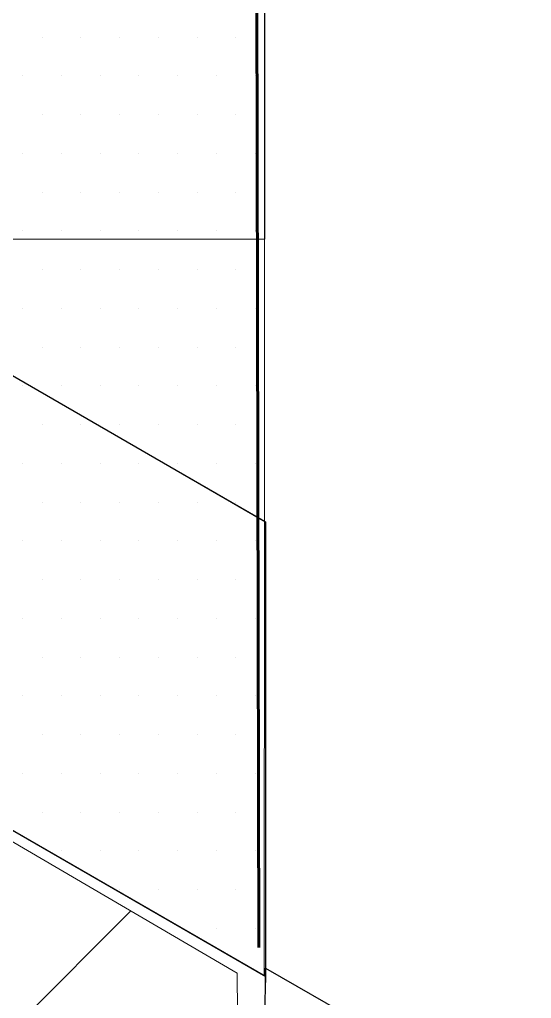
# Model space of a CAD drawing. Extents: x -1392 to 5791, y -3809 to 1722.
# Drawn here: x -240.22 to -222.38, y 1217.25 to 1251.36 of the extents above; entities that cross this region are included whole.
import ezdxf

# ---------------------------------------------------------------- set-up
doc = ezdxf.new("R2010")
doc.units = 0
doc.header["$MEASUREMENT"] = 0
for name, color, linetype, lineweight in [('.ATI-HATCH', 7, 'Continuous', 0), ('G-ANNO-TTLB', 7, 'Continuous', 0), ('Layer 12', 7, 'Continuous', 0), ('TYVEK', 7, 'Continuous', 0)]:
    doc.layers.add(name, color=color, linetype=linetype, lineweight=lineweight)

# ---------------------------------------------------------------- blocks, each defined once
blk = doc.blocks.new('Block_120')
at = {"layer": '.ATI-HATCH'}
for points, knots in [([(-280.837, 1256.797), (-280.837, 1250.364), (-277.404, 1244.42), (-271.831, 1241.206), (-271.831, 1241.206), (-231.69, 1218.048), (-231.69, 1218.048), (-231.69, 1218.048), (-231.685, 1233.885), (-231.685, 1233.885), (-231.685, 1233.885), (-262.838, 1251.857), (-262.838, 1251.857), (-262.838, 1251.857), (-262.838, 1273.717), (-262.838, 1273.717), (-262.838, 1273.717), (-280.837, 1284.108), (-280.837, 1284.108), (-280.837, 1284.108), (-280.837, 1256.797), (-280.837, 1256.797)], [0, 0, 0, 0, 1, 1, 1, 2, 2, 2, 3, 3, 3, 4, 4, 4, 5, 5, 5, 6, 6, 6, 7, 7, 7, 7]), ([(-231.68, 1253.02), (-231.68, 1253.02), (-246.328, 1261.471), (-246.328, 1261.471), (-246.328, 1261.471), (-262.838, 1251.857), (-262.838, 1251.857), (-262.838, 1251.857), (-231.685, 1233.885), (-231.685, 1233.885), (-231.685, 1233.885), (-231.68, 1253.02), (-231.68, 1253.02)], [0, 0, 0, 0, 1, 1, 1, 2, 2, 2, 3, 3, 3, 4, 4, 4, 4])]:
    blk.add_open_spline(points, degree=3, knots=knots, dxfattribs=at)
at = {"layer": '.ATI-HATCH', "color": 8, "lineweight": 0, "true_color": 0x808080}
for points in [[(-239.433, 1250.746), (-239.433, 1250.746), (-239.433, 1250.746), (-239.433, 1250.746)], [(-238.083, 1250.746), (-238.083, 1250.746), (-238.083, 1250.746), (-238.083, 1250.746)], [(-236.733, 1250.746), (-236.733, 1250.746), (-236.733, 1250.746), (-236.733, 1250.746)], [(-235.383, 1250.746), (-235.383, 1250.746), (-235.383, 1250.746), (-235.383, 1250.746)], [(-234.033, 1250.746), (-234.033, 1250.746), (-234.033, 1250.746), (-234.033, 1250.746)], [(-232.683, 1250.746), (-232.683, 1250.746), (-232.683, 1250.746), (-232.683, 1250.746)], [(-240.108, 1249.396), (-240.108, 1249.396), (-240.108, 1249.396), (-240.108, 1249.396)], [(-238.758, 1249.396), (-238.758, 1249.396), (-238.758, 1249.396), (-238.758, 1249.396)], [(-237.408, 1249.396), (-237.408, 1249.396), (-237.408, 1249.396), (-237.408, 1249.396)], [(-236.058, 1249.396), (-236.058, 1249.396), (-236.058, 1249.396), (-236.058, 1249.396)], [(-234.708, 1249.396), (-234.708, 1249.396), (-234.708, 1249.396), (-234.708, 1249.396)], [(-233.358, 1249.396), (-233.358, 1249.396), (-233.358, 1249.396), (-233.358, 1249.396)], [(-232.008, 1249.396), (-232.008, 1249.396), (-232.008, 1249.396), (-232.008, 1249.396)], [(-239.433, 1248.046), (-239.433, 1248.046), (-239.433, 1248.046), (-239.433, 1248.046)], [(-238.083, 1248.046), (-238.083, 1248.046), (-238.083, 1248.046), (-238.083, 1248.046)], [(-236.733, 1248.046), (-236.733, 1248.046), (-236.733, 1248.046), (-236.733, 1248.046)], [(-235.383, 1248.046), (-235.383, 1248.046), (-235.383, 1248.046), (-235.383, 1248.046)], [(-234.033, 1248.046), (-234.033, 1248.046), (-234.033, 1248.046), (-234.033, 1248.046)], [(-232.683, 1248.046), (-232.683, 1248.046), (-232.683, 1248.046), (-232.683, 1248.046)], [(-240.108, 1246.696), (-240.108, 1246.696), (-240.108, 1246.696), (-240.108, 1246.696)], [(-238.758, 1246.696), (-238.758, 1246.696), (-238.758, 1246.696), (-238.758, 1246.696)], [(-237.408, 1246.696), (-237.408, 1246.696), (-237.408, 1246.696), (-237.408, 1246.696)], [(-236.058, 1246.696), (-236.058, 1246.696), (-236.058, 1246.696), (-236.058, 1246.696)], [(-234.708, 1246.696), (-234.708, 1246.696), (-234.708, 1246.696), (-234.708, 1246.696)], [(-233.358, 1246.696), (-233.358, 1246.696), (-233.358, 1246.696), (-233.358, 1246.696)], [(-232.008, 1246.696), (-232.008, 1246.696), (-232.008, 1246.696), (-232.008, 1246.696)], [(-239.433, 1245.346), (-239.433, 1245.346), (-239.433, 1245.346), (-239.433, 1245.346)], [(-238.083, 1245.346), (-238.083, 1245.346), (-238.083, 1245.346), (-238.083, 1245.346)], [(-236.733, 1245.346), (-236.733, 1245.346), (-236.733, 1245.346), (-236.733, 1245.346)], [(-235.383, 1245.346), (-235.383, 1245.346), (-235.383, 1245.346), (-235.383, 1245.346)], [(-234.033, 1245.346), (-234.033, 1245.346), (-234.033, 1245.346), (-234.033, 1245.346)], [(-232.683, 1245.346), (-232.683, 1245.346), (-232.683, 1245.346), (-232.683, 1245.346)], [(-240.108, 1243.996), (-240.108, 1243.996), (-240.108, 1243.996), (-240.108, 1243.996)], [(-238.758, 1243.996), (-238.758, 1243.996), (-238.758, 1243.996), (-238.758, 1243.996)], [(-237.408, 1243.996), (-237.408, 1243.996), (-237.408, 1243.996), (-237.408, 1243.996)], [(-236.058, 1243.996), (-236.058, 1243.996), (-236.058, 1243.996), (-236.058, 1243.996)], [(-234.708, 1243.996), (-234.708, 1243.996), (-234.708, 1243.996), (-234.708, 1243.996)], [(-233.358, 1243.996), (-233.358, 1243.996), (-233.358, 1243.996), (-233.358, 1243.996)], [(-232.008, 1243.996), (-232.008, 1243.996), (-232.008, 1243.996), (-232.008, 1243.996)], [(-239.433, 1242.646), (-239.433, 1242.646), (-239.433, 1242.646), (-239.433, 1242.646)], [(-238.083, 1242.646), (-238.083, 1242.646), (-238.083, 1242.646), (-238.083, 1242.646)], [(-236.733, 1242.646), (-236.733, 1242.646), (-236.733, 1242.646), (-236.733, 1242.646)], [(-235.383, 1242.646), (-235.383, 1242.646), (-235.383, 1242.646), (-235.383, 1242.646)], [(-234.033, 1242.646), (-234.033, 1242.646), (-234.033, 1242.646), (-234.033, 1242.646)], [(-232.683, 1242.646), (-232.683, 1242.646), (-232.683, 1242.646), (-232.683, 1242.646)], [(-240.108, 1241.296), (-240.108, 1241.296), (-240.108, 1241.296), (-240.108, 1241.296)], [(-238.758, 1241.296), (-238.758, 1241.296), (-238.758, 1241.296), (-238.758, 1241.296)], [(-237.408, 1241.296), (-237.408, 1241.296), (-237.408, 1241.296), (-237.408, 1241.296)], [(-236.058, 1241.296), (-236.058, 1241.296), (-236.058, 1241.296), (-236.058, 1241.296)], [(-234.708, 1241.296), (-234.708, 1241.296), (-234.708, 1241.296), (-234.708, 1241.296)], [(-233.358, 1241.296), (-233.358, 1241.296), (-233.358, 1241.296), (-233.358, 1241.296)], [(-232.008, 1241.296), (-232.008, 1241.296), (-232.008, 1241.296), (-232.008, 1241.296)], [(-239.433, 1239.946), (-239.433, 1239.946), (-239.433, 1239.946), (-239.433, 1239.946)], [(-238.083, 1239.946), (-238.083, 1239.946), (-238.083, 1239.946), (-238.083, 1239.946)], [(-236.733, 1239.946), (-236.733, 1239.946), (-236.733, 1239.946), (-236.733, 1239.946)], [(-235.383, 1239.946), (-235.383, 1239.946), (-235.383, 1239.946), (-235.383, 1239.946)], [(-234.033, 1239.946), (-234.033, 1239.946), (-234.033, 1239.946), (-234.033, 1239.946)], [(-232.683, 1239.946), (-232.683, 1239.946), (-232.683, 1239.946), (-232.683, 1239.946)], [(-240.108, 1238.596), (-240.108, 1238.596), (-240.108, 1238.596), (-240.108, 1238.596)], [(-238.758, 1238.596), (-238.758, 1238.596), (-238.758, 1238.596), (-238.758, 1238.596)], [(-237.408, 1238.596), (-237.408, 1238.596), (-237.408, 1238.596), (-237.408, 1238.596)], [(-236.058, 1238.596), (-236.058, 1238.596), (-236.058, 1238.596), (-236.058, 1238.596)], [(-234.708, 1238.596), (-234.708, 1238.596), (-234.708, 1238.596), (-234.708, 1238.596)], [(-233.358, 1238.596), (-233.358, 1238.596), (-233.358, 1238.596), (-233.358, 1238.596)], [(-232.008, 1238.596), (-232.008, 1238.596), (-232.008, 1238.596), (-232.008, 1238.596)], [(-239.433, 1237.246), (-239.433, 1237.246), (-239.433, 1237.246), (-239.433, 1237.246)], [(-238.083, 1237.246), (-238.083, 1237.246), (-238.083, 1237.246), (-238.083, 1237.246)], [(-236.733, 1237.246), (-236.733, 1237.246), (-236.733, 1237.246), (-236.733, 1237.246)], [(-235.383, 1237.246), (-235.383, 1237.246), (-235.383, 1237.246), (-235.383, 1237.246)], [(-234.033, 1237.246), (-234.033, 1237.246), (-234.033, 1237.246), (-234.033, 1237.246)], [(-232.683, 1237.246), (-232.683, 1237.246), (-232.683, 1237.246), (-232.683, 1237.246)], [(-240.108, 1235.896), (-240.108, 1235.896), (-240.108, 1235.896), (-240.108, 1235.896)], [(-238.758, 1235.896), (-238.758, 1235.896), (-238.758, 1235.896), (-238.758, 1235.896)], [(-237.408, 1235.896), (-237.408, 1235.896), (-237.408, 1235.896), (-237.408, 1235.896)], [(-236.058, 1235.896), (-236.058, 1235.896), (-236.058, 1235.896), (-236.058, 1235.896)], [(-234.708, 1235.896), (-234.708, 1235.896), (-234.708, 1235.896), (-234.708, 1235.896)], [(-233.358, 1235.896), (-233.358, 1235.896), (-233.358, 1235.896), (-233.358, 1235.896)], [(-232.008, 1235.896), (-232.008, 1235.896), (-232.008, 1235.896), (-232.008, 1235.896)], [(-239.433, 1234.546), (-239.433, 1234.546), (-239.433, 1234.546), (-239.433, 1234.546)], [(-238.083, 1234.546), (-238.083, 1234.546), (-238.083, 1234.546), (-238.083, 1234.546)], [(-236.733, 1234.546), (-236.733, 1234.546), (-236.733, 1234.546), (-236.733, 1234.546)], [(-235.383, 1234.546), (-235.383, 1234.546), (-235.383, 1234.546), (-235.383, 1234.546)], [(-234.033, 1234.546), (-234.033, 1234.546), (-234.033, 1234.546), (-234.033, 1234.546)], [(-232.683, 1234.546), (-232.683, 1234.546), (-232.683, 1234.546), (-232.683, 1234.546)], [(-240.108, 1233.196), (-240.108, 1233.196), (-240.108, 1233.196), (-240.108, 1233.196)], [(-238.758, 1233.196), (-238.758, 1233.196), (-238.758, 1233.196), (-238.758, 1233.196)], [(-237.408, 1233.196), (-237.408, 1233.196), (-237.408, 1233.196), (-237.408, 1233.196)], [(-236.058, 1233.196), (-236.058, 1233.196), (-236.058, 1233.196), (-236.058, 1233.196)], [(-234.708, 1233.196), (-234.708, 1233.196), (-234.708, 1233.196), (-234.708, 1233.196)], [(-233.358, 1233.196), (-233.358, 1233.196), (-233.358, 1233.196), (-233.358, 1233.196)], [(-232.008, 1233.196), (-232.008, 1233.196), (-232.008, 1233.196), (-232.008, 1233.196)], [(-239.433, 1231.846), (-239.433, 1231.846), (-239.433, 1231.846), (-239.433, 1231.846)], [(-238.083, 1231.846), (-238.083, 1231.846), (-238.083, 1231.846), (-238.083, 1231.846)], [(-236.733, 1231.846), (-236.733, 1231.846), (-236.733, 1231.846), (-236.733, 1231.846)], [(-235.383, 1231.846), (-235.383, 1231.846), (-235.383, 1231.846), (-235.383, 1231.846)], [(-234.033, 1231.846), (-234.033, 1231.846), (-234.033, 1231.846), (-234.033, 1231.846)], [(-232.683, 1231.846), (-232.683, 1231.846), (-232.683, 1231.846), (-232.683, 1231.846)], [(-240.108, 1230.496), (-240.108, 1230.496), (-240.108, 1230.496), (-240.108, 1230.496)], [(-238.758, 1230.496), (-238.758, 1230.496), (-238.758, 1230.496), (-238.758, 1230.496)], [(-237.408, 1230.496), (-237.408, 1230.496), (-237.408, 1230.496), (-237.408, 1230.496)], [(-236.058, 1230.496), (-236.058, 1230.496), (-236.058, 1230.496), (-236.058, 1230.496)], [(-234.708, 1230.496), (-234.708, 1230.496), (-234.708, 1230.496), (-234.708, 1230.496)], [(-233.358, 1230.496), (-233.358, 1230.496), (-233.358, 1230.496), (-233.358, 1230.496)], [(-232.008, 1230.496), (-232.008, 1230.496), (-232.008, 1230.496), (-232.008, 1230.496)], [(-239.433, 1229.146), (-239.433, 1229.146), (-239.433, 1229.146), (-239.433, 1229.146)], [(-238.083, 1229.146), (-238.083, 1229.146), (-238.083, 1229.146), (-238.083, 1229.146)], [(-236.733, 1229.146), (-236.733, 1229.146), (-236.733, 1229.146), (-236.733, 1229.146)], [(-235.383, 1229.146), (-235.383, 1229.146), (-235.383, 1229.146), (-235.383, 1229.146)], [(-234.033, 1229.146), (-234.033, 1229.146), (-234.033, 1229.146), (-234.033, 1229.146)], [(-232.683, 1229.146), (-232.683, 1229.146), (-232.683, 1229.146), (-232.683, 1229.146)], [(-240.108, 1227.796), (-240.108, 1227.796), (-240.108, 1227.796), (-240.108, 1227.796)], [(-238.758, 1227.796), (-238.758, 1227.796), (-238.758, 1227.796), (-238.758, 1227.796)], [(-237.408, 1227.796), (-237.408, 1227.796), (-237.408, 1227.796), (-237.408, 1227.796)], [(-236.058, 1227.796), (-236.058, 1227.796), (-236.058, 1227.796), (-236.058, 1227.796)], [(-234.708, 1227.796), (-234.708, 1227.796), (-234.708, 1227.796), (-234.708, 1227.796)], [(-233.358, 1227.796), (-233.358, 1227.796), (-233.358, 1227.796), (-233.358, 1227.796)], [(-232.008, 1227.796), (-232.008, 1227.796), (-232.008, 1227.796), (-232.008, 1227.796)], [(-239.433, 1226.446), (-239.433, 1226.446), (-239.433, 1226.446), (-239.433, 1226.446)], [(-238.083, 1226.446), (-238.083, 1226.446), (-238.083, 1226.446), (-238.083, 1226.446)], [(-236.733, 1226.446), (-236.733, 1226.446), (-236.733, 1226.446), (-236.733, 1226.446)], [(-235.383, 1226.446), (-235.383, 1226.446), (-235.383, 1226.446), (-235.383, 1226.446)], [(-234.033, 1226.446), (-234.033, 1226.446), (-234.033, 1226.446), (-234.033, 1226.446)], [(-232.683, 1226.446), (-232.683, 1226.446), (-232.683, 1226.446), (-232.683, 1226.446)], [(-240.108, 1225.096), (-240.108, 1225.096), (-240.108, 1225.096), (-240.108, 1225.096)], [(-238.758, 1225.096), (-238.758, 1225.096), (-238.758, 1225.096), (-238.758, 1225.096)], [(-237.408, 1225.096), (-237.408, 1225.096), (-237.408, 1225.096), (-237.408, 1225.096)], [(-236.058, 1225.096), (-236.058, 1225.096), (-236.058, 1225.096), (-236.058, 1225.096)], [(-234.708, 1225.096), (-234.708, 1225.096), (-234.708, 1225.096), (-234.708, 1225.096)], [(-233.358, 1225.096), (-233.358, 1225.096), (-233.358, 1225.096), (-233.358, 1225.096)], [(-232.008, 1225.096), (-232.008, 1225.096), (-232.008, 1225.096), (-232.008, 1225.096)], [(-239.433, 1223.746), (-239.433, 1223.746), (-239.433, 1223.746), (-239.433, 1223.746)], [(-238.083, 1223.746), (-238.083, 1223.746), (-238.083, 1223.746), (-238.083, 1223.746)], [(-236.733, 1223.746), (-236.733, 1223.746), (-236.733, 1223.746), (-236.733, 1223.746)], [(-235.383, 1223.746), (-235.383, 1223.746), (-235.383, 1223.746), (-235.383, 1223.746)], [(-234.033, 1223.746), (-234.033, 1223.746), (-234.033, 1223.746), (-234.033, 1223.746)], [(-232.683, 1223.746), (-232.683, 1223.746), (-232.683, 1223.746), (-232.683, 1223.746)], [(-238.758, 1222.396), (-238.758, 1222.396), (-238.758, 1222.396), (-238.758, 1222.396)], [(-237.408, 1222.396), (-237.408, 1222.396), (-237.408, 1222.396), (-237.408, 1222.396)], [(-236.058, 1222.396), (-236.058, 1222.396), (-236.058, 1222.396), (-236.058, 1222.396)], [(-234.708, 1222.396), (-234.708, 1222.396), (-234.708, 1222.396), (-234.708, 1222.396)], [(-233.358, 1222.396), (-233.358, 1222.396), (-233.358, 1222.396), (-233.358, 1222.396)], [(-232.008, 1222.396), (-232.008, 1222.396), (-232.008, 1222.396), (-232.008, 1222.396)], [(-236.733, 1221.046), (-236.733, 1221.046), (-236.733, 1221.046), (-236.733, 1221.046)], [(-235.383, 1221.046), (-235.383, 1221.046), (-235.383, 1221.046), (-235.383, 1221.046)], [(-234.033, 1221.046), (-234.033, 1221.046), (-234.033, 1221.046), (-234.033, 1221.046)], [(-232.683, 1221.046), (-232.683, 1221.046), (-232.683, 1221.046), (-232.683, 1221.046)], [(-233.358, 1219.696), (-233.358, 1219.696), (-233.358, 1219.696), (-233.358, 1219.696)], [(-232.008, 1219.696), (-232.008, 1219.696), (-232.008, 1219.696), (-232.008, 1219.696)]]:
    blk.add_open_spline(points, degree=3, dxfattribs=at)
blk = doc.blocks.new('Block_671')
at = {"layer": 'Layer 12'}
blk.add_lwpolyline([(-231.671, 1243.707), (-273.814, 1243.707), (-273.814, 1331.345), (-231.671, 1331.345)], close=True, dxfattribs=at)
blk = doc.blocks.new('Block_670')
at = {"layer": 'Layer 12'}
blk.add_lwpolyline([(-231.671, 1243.707), (-273.814, 1243.707), (-273.814, 1331.345), (-231.671, 1331.345)], close=True, dxfattribs=at)
blk.add_blockref('Block_671', (0, 0), dxfattribs=at)

msp = doc.modelspace()

# ---------------------------------------------------------------- hatches: boundary and pattern name
at = {"layer": 'G-ANNO-TTLB', "true_color": 0xff00ff, "transparency": 33554687}
h = msp.add_hatch(color=6, dxfattribs=at)
edge = h.paths.add_edge_path()
edge.add_spline(control_points=[(1773.018, -796.5), (1773.018, -796.5), (-1156.5, -796.5), (-1156.5, -796.5), (-1156.5, -796.5), (-1156.5, 1660.5), (-1156.5, 1660.5), (-1156.5, 1660.5), (1773.018, 1660.5), (1773.018, 1660.5), (1773.018, 1660.5), (1773.018, -796.5), (1773.018, -796.5)], knot_values=[0, 0, 0, 0, 1, 1, 1, 2, 2, 2, 3, 3, 3, 4, 4, 4, 4], degree=3, periodic=0)
edge = h.paths.add_edge_path()
edge.add_spline(control_points=[(-1147.5, 1651.5), (-1147.5, 1651.5), (-1147.5, -787.5), (-1147.5, -787.5), (-1147.5, -787.5), (1764.018, -787.5), (1764.018, -787.5), (1764.018, -787.5), (1764.018, 1651.5), (1764.018, 1651.5), (1764.018, 1651.5), (-1147.5, 1651.5), (-1147.5, 1651.5)], knot_values=[0, 0, 0, 0, 1, 1, 1, 2, 2, 2, 3, 3, 3, 4, 4, 4, 4], degree=3, periodic=0)
edge.add_line((-1147.5, 1651.5), (-1147.5, 1651.5))
at = {"layer": 'Layer 12', "true_color": 0x000000, "transparency": 33554687}
h = msp.add_hatch(dxfattribs=at)
h.set_pattern_fill('_U', color=18, scale=10, angle=45, style=2, pattern_type=0)
h.set_pattern_definition([(45, (0, 0), (-7.07107, 7.07107), [])])
h.paths.add_polyline_path([(-232.493, 1201.664), (-295.725, 1238.37), (-282.376, 1247.211), (-232.638, 1218.137)])

# ---------------------------------------------------------------- linework, layer by layer
at = {"layer": 'G-ANNO-TTLB'}
for points in [[(1773.018, -796.5), (1773.018, -796.5), (-1156.5, -796.5), (-1156.5, -796.5), (-1156.5, -796.5), (-1156.5, 1660.5), (-1156.5, 1660.5), (-1156.5, 1660.5), (1773.018, 1660.5), (1773.018, 1660.5), (1773.018, 1660.5), (1773.018, -796.5), (1773.018, -796.5)], [(-1147.5, 1651.5), (-1147.5, 1651.5), (-1147.5, -787.5), (-1147.5, -787.5), (-1147.5, -787.5), (1764.018, -787.5), (1764.018, -787.5), (1764.018, -787.5), (1764.018, 1651.5), (1764.018, 1651.5), (1764.018, 1651.5), (-1147.5, 1651.5), (-1147.5, 1651.5)]]:
    msp.add_open_spline(points, degree=3, knots=[0, 0, 0, 0, 1, 1, 1, 2, 2, 2, 3, 3, 3, 4, 4, 4, 4], dxfattribs=at)
at = {"layer": 'Layer 12'}
msp.add_lwpolyline([(-232.493, 1201.664), (-295.725, 1238.37), (-282.376, 1247.211), (-232.638, 1218.137)], close=True, dxfattribs=at)
at = {"layer": 'TYVEK', "color": 18, "lineweight": 60, "true_color": 0x000000}
msp.add_line((-231.885, 1219.026), (-232.142, 1351.075), dxfattribs=at)
at = {"layer": 'TYVEK', "color": 18, "lineweight": 25, "true_color": 0x000000}
for p, q in [((-262.838, 1251.857), (-231.651, 1233.865)), ((-253.991, 1230.913), (-231.651, 1218.025))]:
    msp.add_line(p, q, dxfattribs=at)
at = {"layer": 'TYVEK', "color": 4, "lineweight": 25, "true_color": 0x00ffff}
for p, q in [((-262.838, 1251.857), (-231.652, 1233.865)), ((-280.824, 1246.393), (-231.639, 1218.018)), ((-271.831, 1241.206), (-231.652, 1218.025)), ((-231.652, 1233.865), (-231.652, 1217.806)), ((-231.705, 1181.603), (-231.651, 1218.311)), ((-231.651, 1218.311), (-205.537, 1203.359))]:
    msp.add_line(p, q, dxfattribs=at)

# ---------------------------------------------------------------- block references
at = {"layer": '.ATI-HATCH'}
msp.add_blockref('Block_120', (0, 0), dxfattribs=at)
at = {"layer": 'Layer 12'}
msp.add_blockref('Block_670', (0, 0), dxfattribs=at)

doc.saveas('drawing.dxf')
